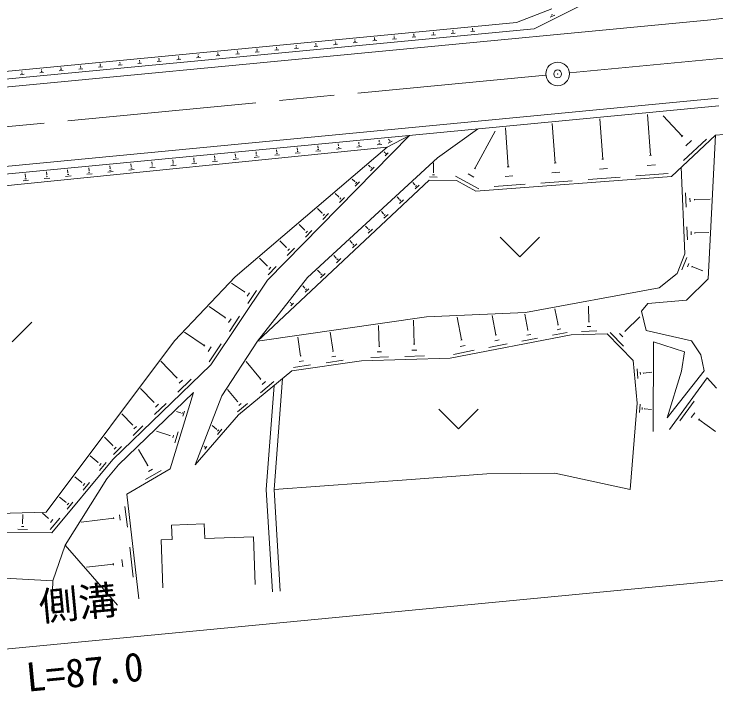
# Model space of a CAD drawing. Units: millimetres, scale not verified. Extents: x 40000 to 680000, y 20000 to 380000.
# Drawn here: x 329026 to 373594, y 269988 to 313969 of the extents above; entities that cross this region are included whole.
import ezdxf
from ezdxf.enums import TextEntityAlignment as Align

# ---------------------------------------------------------------- set-up
doc = ezdxf.new("R2010")
doc.units = ezdxf.units.MM
doc.header["$LTSCALE"] = 1000
doc.header["$PDMODE"] = 32
doc.header["$PDSIZE"] = 500
doc.linetypes.add('CHAIN', pattern=[18.5, 12, -1.5, 3.5, -1.5])
for name, color, linetype, lineweight in [('M-BGD', 7, 'Continuous', 13), ('M-BMK', 2, 'CHAIN', 13), ('M-BMK-SRVR', 3, 'Continuous', 13), ('M-STR-HTXT', 7, 'Continuous', 13)]:
    doc.layers.add(name, color=color, linetype=linetype, lineweight=lineweight)
doc.styles.add('@ＭＳ ゴシック', font='')
doc.styles.add('ＭＳ ゴシック', font='')
doc.styles.get('@ＭＳ ゴシック').set_extended_font_data('@MS Gothic')
doc.styles.get('ＭＳ ゴシック').set_extended_font_data('MS Gothic')

msp = doc.modelspace()

# ---------------------------------------------------------------- linework, layer by layer
at = {"layer": 'M-BGD'}
for p, q in [((427913, 319840), (373258, 313609)), ((363179, 314290), (360930, 313434)), ((365236, 314612), (362053, 313039)), ((363355, 313906), (363076, 313768)), ((363209, 313938), (363139, 313903)), ((373258, 313609), (260089, 302786)), ((360930, 313434), (315024, 309044)), ((362053, 313039), (314691, 308510)), ((356904, 312899), (356889, 312897)), ((356897, 312898), (356892, 312948)), ((358280, 312879), (358031, 312856)), ((358179, 312945), (358117, 312939)), ((358149, 313018), (358133, 313016)), ((358141, 313017), (358136, 313067)), ((351927, 312423), (351911, 312421)), ((351919, 312422), (351914, 312472)), ((353202, 312469), (353140, 312463)), ((353171, 312542), (353156, 312540)), ((353164, 312541), (353159, 312591)), ((354547, 312523), (354298, 312499)), ((354446, 312588), (354384, 312582)), ((354416, 312661), (354400, 312659)), ((354408, 312660), (354403, 312710)), ((355791, 312642), (355542, 312618)), ((355690, 312707), (355628, 312701)), ((355660, 312780), (355644, 312778)), ((355652, 312779), (355647, 312829)), ((357035, 312760), (356786, 312737)), ((356935, 312826), (356873, 312820)), ((346942, 311946), (346937, 311996)), ((348224, 311993), (348162, 311987)), ((348194, 312066), (348178, 312064)), ((348186, 312065), (348181, 312115)), ((349569, 312047), (349320, 312023)), ((349469, 312112), (349407, 312106)), ((349438, 312185), (349423, 312183)), ((349431, 312184), (349426, 312234)), ((350814, 312166), (350565, 312142)), ((350713, 312231), (350651, 312225)), ((350683, 312304), (350667, 312302)), ((350675, 312303), (350670, 312353)), ((352058, 312285), (351809, 312261)), ((351957, 312350), (351895, 312344)), ((353302, 312404), (353053, 312380)), ((343217, 311590), (343201, 311588)), ((343209, 311589), (343204, 311639)), ((344592, 311571), (344343, 311547)), ((344492, 311636), (344429, 311630)), ((344461, 311709), (344445, 311707)), ((344453, 311708), (344449, 311758)), ((345836, 311690), (345587, 311666)), ((345736, 311755), (345674, 311749)), ((345705, 311828), (345690, 311826)), ((345698, 311827), (345693, 311877)), ((347081, 311809), (346832, 311785)), ((346980, 311874), (346918, 311868)), ((346950, 311947), (346934, 311945)), ((348325, 311928), (348076, 311904)), ((338239, 311114), (338224, 311112)), ((338232, 311113), (338227, 311163)), ((339615, 311095), (339366, 311071)), ((339514, 311160), (339452, 311154)), ((339484, 311233), (339468, 311231)), ((339476, 311232), (339471, 311282)), ((340859, 311214), (340610, 311190)), ((340759, 311279), (340696, 311273)), ((340728, 311352), (340713, 311350)), ((340720, 311351), (340716, 311401)), ((342103, 311333), (341854, 311309)), ((342003, 311398), (341941, 311392)), ((341972, 311471), (341957, 311469)), ((341965, 311470), (341960, 311520)), ((343348, 311452), (343099, 311428)), ((343247, 311517), (343185, 311511)), ((333262, 310638), (333247, 310636)), ((333254, 310637), (333250, 310687)), ((334537, 310684), (334475, 310678)), ((334506, 310757), (334491, 310755)), ((334499, 310756), (334494, 310806)), ((335882, 310738), (335633, 310714)), ((335781, 310803), (335719, 310797)), ((335751, 310876), (335735, 310874)), ((335743, 310875), (335738, 310925)), ((337126, 310857), (336877, 310833)), ((337026, 310922), (336963, 310916)), ((336995, 310995), (336980, 310993)), ((336987, 310994), (336983, 311044)), ((338370, 310976), (338121, 310952)), ((338270, 311041), (338208, 311035)), ((329560, 310208), (329497, 310202)), ((329529, 310281), (329514, 310279)), ((329521, 310280), (329517, 310330)), ((330904, 310262), (330656, 310238)), ((330804, 310327), (330742, 310321)), ((330773, 310400), (330758, 310398)), ((330766, 310399), (330761, 310449)), ((332149, 310381), (331900, 310357)), ((332048, 310446), (331986, 310440)), ((332018, 310519), (332002, 310517)), ((332010, 310518), (332005, 310568)), ((333393, 310500), (333144, 310476)), ((333293, 310565), (333230, 310559)), ((334637, 310619), (334389, 310595)), ((329660, 310143), (329411, 310119)), ((373734, 308631), (267249, 298448)), ((373782, 308134), (287177, 299852)), ((369446, 305002), (369252, 307600)), ((366401, 304756), (366211, 307309)), ((371450, 306209), (370243, 307499)), ((358460, 306668), (355914, 304852)), ((360406, 304271), (360222, 306737)), ((363388, 304512), (363201, 307021)), ((354144, 306256), (345113, 297075)), ((352721, 305522), (354144, 306256)), ((358282, 304165), (359583, 306544)), ((370768, 303660), (373560, 306274)), ((371405, 306167), (371495, 306251)), ((373560, 306274), (373098, 297161)), ((373560, 306274), (374875, 306386)), ((350926, 305724), (350913, 305846)), ((352191, 305760), (352266, 305767)), ((352220, 305853), (352208, 305970)), ((352210, 305852), (352229, 305854)), ((352781, 305778), (353036, 305909)), ((352830, 305996), (352810, 306035)), ((352822, 305992), (352838, 306000)), ((352837, 305904), (352901, 305936)), ((371539, 304667), (372983, 306018)), ((371675, 305607), (372036, 305945)), ((352721, 305522), (313879, 301602)), ((343073, 297287), (352721, 305522)), ((345716, 305207), (345701, 305348)), ((347023, 305337), (347009, 305473)), ((347013, 305336), (347033, 305338)), ((348192, 305266), (348500, 305297)), ((348298, 305370), (348375, 305378)), ((348327, 305466), (348314, 305598)), ((348318, 305465), (348337, 305467)), ((349494, 305397), (349799, 305428)), ((349599, 305500), (349675, 305508)), ((349628, 305595), (349615, 305722)), ((349619, 305594), (349638, 305596)), ((350793, 305529), (351094, 305559)), ((350897, 305630), (350972, 305638)), ((350916, 305723), (350935, 305725)), ((352089, 305659), (352386, 305689)), ((340450, 304684), (340434, 304844)), ((341772, 304815), (341756, 304971)), ((343059, 304845), (343140, 304853)), ((343090, 304946), (343075, 305097)), ((343080, 304945), (343100, 304947)), ((344265, 304870), (344583, 304902)), ((344374, 304977), (344454, 304985)), ((344404, 305076), (344390, 305222)), ((344394, 305075), (344414, 305077)), ((345577, 305002), (345892, 305034)), ((345686, 305108), (345764, 305116)), ((345706, 305206), (345725, 305208)), ((346886, 305134), (347198, 305166)), ((346994, 305239), (347071, 305247)), ((355914, 304852), (347659, 297257)), ((352569, 305172), (352521, 305220)), ((352563, 305166), (352575, 305178)), ((352590, 304961), (352781, 305155)), ((352604, 305091), (352651, 305139)), ((369381, 304997), (369510, 305007)), ((336465, 304288), (336447, 304463)), ((337797, 304420), (337780, 304590)), ((337787, 304419), (337807, 304421)), ((339094, 304448), (339177, 304457)), ((339125, 304552), (339109, 304717)), ((339115, 304551), (339136, 304553)), ((340306, 304470), (340635, 304503)), ((340419, 304581), (340501, 304589)), ((340440, 304683), (340461, 304685)), ((341629, 304604), (341954, 304636)), ((341741, 304713), (341822, 304722)), ((341762, 304814), (341782, 304816)), ((342949, 304737), (343270, 304769)), ((355661, 303918), (355669, 304527)), ((363326, 304508), (363450, 304517)), ((366338, 304751), (366464, 304760)), ((369235, 304366), (369748, 304405)), ((332448, 303889), (332429, 304079)), ((333791, 304022), (333772, 304207)), ((333780, 304021), (333802, 304023)), ((334979, 303932), (335322, 303967)), ((335097, 304048), (335183, 304057)), ((335130, 304155), (335111, 304335)), ((335119, 304154), (335140, 304156)), ((336316, 304067), (336655, 304102)), ((336433, 304182), (336518, 304190)), ((336454, 304287), (336476, 304289)), ((337650, 304202), (337985, 304236)), ((337765, 304315), (337849, 304324)), ((338980, 304336), (339312, 304370)), ((351638, 304275), (351533, 304378)), ((351631, 304268), (351645, 304282)), ((351663, 304019), (351894, 304254)), ((351679, 304176), (351737, 304235)), ((358235, 304191), (358328, 304140)), ((360345, 304267), (360467, 304276)), ((366193, 304130), (366699, 304168)), ((371627, 298757), (371387, 304240)), ((329719, 303510), (329808, 303519)), ((329753, 303621), (329733, 303821)), ((329742, 303620), (329764, 303622)), ((330947, 303525), (331300, 303561)), ((331069, 303645), (331157, 303654)), ((331102, 303755), (331083, 303950)), ((331091, 303754), (331113, 303756)), ((332295, 303661), (332644, 303697)), ((332415, 303780), (332503, 303788)), ((332437, 303888), (332459, 303890)), ((333639, 303797), (333985, 303832)), ((333758, 303914), (333844, 303923)), ((355415, 303630), (355900, 303624)), ((355599, 303773), (355720, 303772)), ((355646, 303919), (355676, 303918)), ((357049, 303679), (358537, 302865)), ((357851, 303820), (358224, 303617)), ((370768, 303660), (358357, 302735)), ((360205, 303665), (360695, 303702)), ((363183, 303896), (363681, 303933)), ((365480, 303467), (367503, 303618)), ((368510, 303693), (370565, 303846)), ((329596, 303389), (329953, 303425)), ((355383, 303430), (344493, 293204)), ((350665, 303337), (350502, 303497)), ((350656, 303329), (350673, 303346)), ((350695, 303035), (350968, 303312)), ((350714, 303221), (350782, 303290)), ((354474, 303138), (354346, 303274)), ((354466, 303130), (354482, 303145)), ((354490, 302866), (354744, 303105)), ((354514, 303032), (354577, 303091)), ((357126, 303409), (355383, 303430)), ((358357, 302735), (357126, 303409)), ((359514, 303022), (361474, 303168)), ((362481, 303243), (364472, 303392)), ((349648, 302358), (349425, 302578)), ((349638, 302348), (349658, 302368)), ((349683, 302006), (350000, 302329)), ((349705, 302222), (349785, 302303)), ((353486, 302216), (353352, 302359)), ((353478, 302208), (353494, 302223)), ((353503, 301939), (353762, 302182)), ((353527, 302108), (353592, 302169)), ((371698, 301705), (371658, 302612)), ((371955, 302057), (371945, 302284)), ((372223, 302154), (372221, 302211)), ((372222, 302182), (373234, 302226)), ((348587, 301335), (348299, 301617)), ((348575, 301323), (348598, 301346)), ((348626, 300932), (348990, 301302)), ((352493, 301289), (352352, 301439)), ((352485, 301281), (352501, 301297)), ((348652, 301180), (348743, 301272)), ((352510, 301006), (352774, 301255)), ((352535, 301179), (352601, 301241)), ((347477, 300266), (347124, 300614)), ((351495, 300358), (351348, 300515)), ((371788, 299641), (371752, 300460)), ((347465, 300253), (347490, 300279)), ((347523, 299810), (347934, 300228)), ((347551, 300090), (347654, 300195)), ((351487, 300350), (351504, 300366)), ((351512, 300069), (351782, 300322)), ((351537, 300245), (351605, 300308)), ((372020, 299959), (372012, 300164)), ((372263, 300047), (372261, 300098)), ((372262, 300072), (373148, 300111)), ((346319, 299150), (345896, 299566)), ((350492, 299421), (350338, 299586)), ((359886, 299805), (361136, 298555)), ((362386, 299805), (361136, 298555)), ((346304, 299135), (346333, 299165)), ((346370, 298638), (346831, 299107)), ((346402, 298953), (346517, 299070)), ((350484, 299413), (350501, 299429)), ((350510, 299128), (350784, 299386)), ((350535, 299307), (350604, 299371)), ((349484, 298480), (349323, 298652)), ((371129, 297492), (371627, 298757)), ((345109, 297984), (344613, 298471)), ((349475, 298472), (349493, 298489)), ((349502, 298181), (349781, 298444)), ((349528, 298364), (349598, 298429)), ((371436, 297727), (371747, 298516)), ((345093, 297967), (345125, 298000)), ((345165, 297414), (345680, 297937)), ((345201, 297764), (345330, 297895)), ((348470, 297534), (348303, 297713)), ((371790, 297930), (371867, 298127)), ((372055, 297911), (372075, 297960)), ((372065, 297936), (372758, 297663)), ((339205, 293230), (343073, 297287)), ((348461, 297526), (348479, 297543)), ((348488, 297230), (348773, 297497)), ((348515, 297415), (348586, 297482)), ((369978, 296585), (371129, 297492)), ((345113, 297075), (341523, 291709)), ((343661, 296333), (342830, 296889)), ((347659, 297257), (344493, 293204)), ((373098, 297161), (371722, 295818)), ((343879, 295591), (344430, 296414)), ((347491, 296568), (347357, 296710)), ((347483, 296561), (347498, 296575)), ((347506, 296307), (347750, 296536)), ((347529, 296466), (347590, 296524)), ((361497, 295024), (369978, 296585)), ((343644, 296307), (343678, 296359)), ((343839, 296065), (343977, 296271)), ((346586, 295639), (346550, 295677)), ((346580, 295634), (346591, 295644)), ((346597, 295453), (346770, 295616)), ((346613, 295566), (346656, 295607)), ((369264, 295586), (368864, 295108)), ((371722, 295818), (369264, 295586)), ((342439, 294706), (341407, 295397)), ((363569, 294241), (363371, 295267)), ((365528, 294429), (365499, 295433)), ((368864, 295108), (369155, 293877)), ((342419, 294676), (342460, 294737)), ((342651, 294388), (342814, 294632)), ((342699, 293826), (343352, 294803)), ((344493, 293204), (355225, 294750)), ((355225, 294750), (361497, 295024)), ((357436, 293286), (357156, 294735)), ((359621, 293604), (359383, 294832)), ((361649, 293900), (361451, 294923)), ((367829, 293838), (368761, 294748)), ((330154, 294422), (328904, 293172)), ((352215, 292869), (352176, 294210)), ((354432, 293008), (354388, 294529)), ((363540, 294235), (363599, 294247)), ((365497, 294428), (365558, 294430)), ((341107, 292932), (339855, 293770)), ((349285, 292560), (349109, 293768)), ((361618, 293894), (361680, 293906)), ((363206, 293582), (364152, 293765)), ((363506, 293935), (363742, 293980)), ((365055, 293828), (366034, 293856)), ((365414, 294132), (365658, 294139)), ((367731, 292887), (366875, 293764)), ((367856, 293811), (367802, 293866)), ((369155, 293877), (372041, 293228)), ((347220, 292260), (347044, 293470)), ((356711, 292123), (364403, 293610)), ((357395, 293278), (357477, 293294)), ((359544, 293232), (359831, 293287)), ((359585, 293597), (359657, 293611)), ((361267, 293207), (362261, 293400)), ((361582, 293578), (361831, 293626)), ((364403, 293610), (366682, 293675)), ((366682, 293675), (368336, 291980)), ((367673, 293472), (367459, 293691)), ((331076, 282352), (339205, 293230)), ((341083, 292896), (341131, 292968)), ((341355, 292560), (341546, 292845)), ((341411, 291901), (342176, 293045)), ((344493, 293204), (342219, 289744)), ((352179, 292868), (352250, 292870)), ((354393, 293007), (354471, 293009)), ((357348, 292859), (357677, 292923)), ((359180, 292804), (360328, 293026)), ((369629, 293170), (369603, 287471)), ((371594, 292532), (369629, 293170)), ((372041, 293228), (372644, 292344)), ((349251, 292555), (349319, 292565)), ((352084, 292527), (352365, 292535)), ((354287, 292628), (354599, 292637)), ((356931, 292369), (358246, 292624)), ((371403, 291307), (371594, 292532)), ((339363, 290888), (338357, 291931)), ((346656, 291317), (351082, 291960)), ((347132, 291918), (347401, 291957)), ((347186, 292255), (347253, 292265)), ((348841, 291836), (349916, 291993)), ((349197, 292218), (349466, 292257)), ((351082, 291960), (356711, 292123)), ((351671, 292177), (352797, 292210)), ((353829, 292240), (355079, 292276)), ((368336, 291980), (368581, 289280)), ((372644, 292344), (372850, 291333)), ((341523, 291709), (335291, 285699)), ((344671, 290805), (343758, 291910)), ((346775, 291536), (347852, 291693)), ((343273, 288522), (346656, 291317)), ((368584, 291454), (368641, 290836)), ((368791, 291239), (368805, 291085)), ((368982, 291198), (368985, 291160)), ((368983, 291179), (369520, 291228)), ((372850, 291333), (370490, 288337)), ((370490, 288337), (371403, 291307)), ((339336, 290862), (339389, 290913)), ((339430, 289968), (340279, 290787)), ((339502, 290530), (339715, 290735)), ((344644, 290783), (344698, 290827)), ((344668, 289933), (345528, 290644)), ((344777, 290458), (344992, 290636)), ((345540, 283797), (346071, 290833)), ((373046, 290888), (370653, 287590)), ((373624, 290230), (373046, 290888)), ((337894, 289331), (337060, 290195)), ((345039, 283801), (345536, 290391)), ((340419, 289950), (335658, 285358)), ((340419, 289950), (338939, 285108)), ((342219, 289744), (340537, 285346)), ((343214, 289375), (342588, 290132)), ((337871, 289309), (337916, 289353)), ((337951, 288542), (338680, 289245)), ((343194, 289358), (343234, 289391)), ((343212, 288730), (343848, 289256)), ((343292, 289118), (343452, 289249)), ((368581, 289280), (368142, 283798)), ((371309, 288154), (372218, 289406)), ((338013, 289024), (338196, 289200)), ((355990, 288896), (357240, 287646)), ((358490, 288896), (357240, 287646)), ((368775, 289197), (368734, 288680)), ((368915, 288990), (368905, 288861)), ((369066, 288929), (369064, 288897)), ((369065, 288913), (369509, 288878)), ((336539, 287896), (335865, 288596)), ((339601, 288667), (339338, 288748)), ((339604, 288677), (339598, 288657)), ((339713, 288678), (339688, 288595)), ((339850, 288772), (339749, 288441)), ((340537, 285346), (343273, 288522)), ((372025, 288351), (372253, 288664)), ((336520, 287878), (336559, 287915)), ((372486, 288195), (372543, 288274)), ((372515, 288235), (373564, 287474)), ((336588, 287228), (337206, 287823)), ((336641, 287636), (336795, 287785)), ((338927, 287224), (338071, 287485)), ((341888, 287616), (341600, 287863)), ((341879, 287605), (341897, 287626)), ((341943, 287284), (342224, 287610)), ((341951, 287491), (342021, 287572)), ((335291, 286574), (334763, 287121)), ((338934, 287245), (338921, 287202)), ((339159, 287247), (339107, 287075)), ((339443, 287441), (339234, 286755)), ((335275, 286558), (335307, 286589)), ((335332, 286016), (335847, 286513)), ((335376, 286357), (335505, 286481)), ((337516, 285311), (336919, 286325)), ((341115, 286515), (341092, 286535)), ((341111, 286510), (341119, 286520)), ((341142, 286354), (341278, 286513)), ((341145, 286455), (341179, 286494)), ((335291, 285699), (331426, 281048)), ((334358, 285509), (333866, 285918)), ((334345, 285493), (334372, 285525)), ((334452, 285002), (334874, 285510)), ((334458, 285319), (334563, 285446)), ((335658, 285358), (334917, 284467)), ((337547, 285329), (337484, 285292)), ((338939, 285108), (336182, 283484)), ((338370, 285005), (337369, 284416)), ((337818, 285084), (337567, 284937)), ((359039, 284793), (354245, 284434)), ((363365, 284833), (359039, 284793)), ((368142, 283798), (363365, 284833)), ((332274, 280267), (334917, 284467)), ((333325, 284226), (332879, 284598)), ((354245, 284434), (345540, 283797)), ((333313, 284212), (333338, 284241)), ((333413, 283752), (333808, 284227)), ((333418, 284049), (333517, 284167)), ((336182, 283484), (336954, 276844)), ((345039, 283801), (345427, 277298)), ((345540, 283797), (345926, 277328)), ((332318, 282977), (331917, 283311)), ((332307, 282963), (332330, 282991)), ((332400, 282534), (332769, 282977)), ((332405, 282811), (332498, 282922)), ((336070, 282713), (336223, 281396)), ((321334, 282092), (331076, 282352)), ((329571, 281635), (329576, 282212)), ((331196, 281971), (330825, 282279)), ((335732, 282173), (335771, 281844)), ((331178, 281948), (331215, 281993)), ((331330, 281246), (331933, 281971)), ((331339, 281699), (331489, 281880)), ((335357, 281963), (333281, 281721)), ((335352, 282004), (335361, 281921)), ((329259, 281266), (329878, 281261)), ((329493, 281450), (329647, 281449)), ((329552, 281635), (329591, 281635)), ((339029, 281531), (341102, 281604)), ((339061, 280613), (339029, 281531)), ((341102, 281604), (341135, 280686)), ((331426, 281048), (322528, 281122)), ((341135, 280686), (344226, 280795)), ((344226, 280795), (344333, 277759)), ((338362, 280588), (339061, 280613)), ((338469, 277552), (338362, 280588)), ((332274, 280267), (331482, 277987)), ((335593, 276459), (332274, 280267)), ((336370, 280138), (336591, 278230)), ((335336, 279051), (333618, 278851)), ((335329, 279111), (335343, 278991)), ((335881, 279356), (335936, 278879)), ((331482, 277987), (322898, 278461)), ((331482, 277987), (331430, 276060))]:
    msp.add_line(p, q, dxfattribs=at)
at = {"layer": 'M-BMK'}
for p, q in [((448176, 318262), (364288, 310240)), ((362795, 310097), (264742, 300720))]:
    msp.add_line(p, q, dxfattribs=at)
at = {"layer": 'M-BMK-SRVR'}
msp.add_circle((363542, 310168), 750, dxfattribs=at)
msp.add_point((363542, 310168), dxfattribs=at)
at = {"layer": 'M-STR-HTXT'}
msp.add_line((376638, 278270), (290033, 269988), dxfattribs=at)

# ---------------------------------------------------------------- texts
at = {"layer": 'M-STR-HTXT', "style": 'ＭＳ ゴシック'}
msp.add_text('側溝', height=1833, rotation=5.463, dxfattribs=at).set_placement((333240, 275124), align=Align.BOTTOM_CENTER)
at = {"layer": 'M-STR-HTXT', "style": '@ＭＳ ゴシック'}
msp.add_text('L=87.0', height=1833, rotation=5.463, dxfattribs=at).set_placement((333430, 273133), align=Align.TOP_CENTER)

doc.saveas('drawing.dxf')
